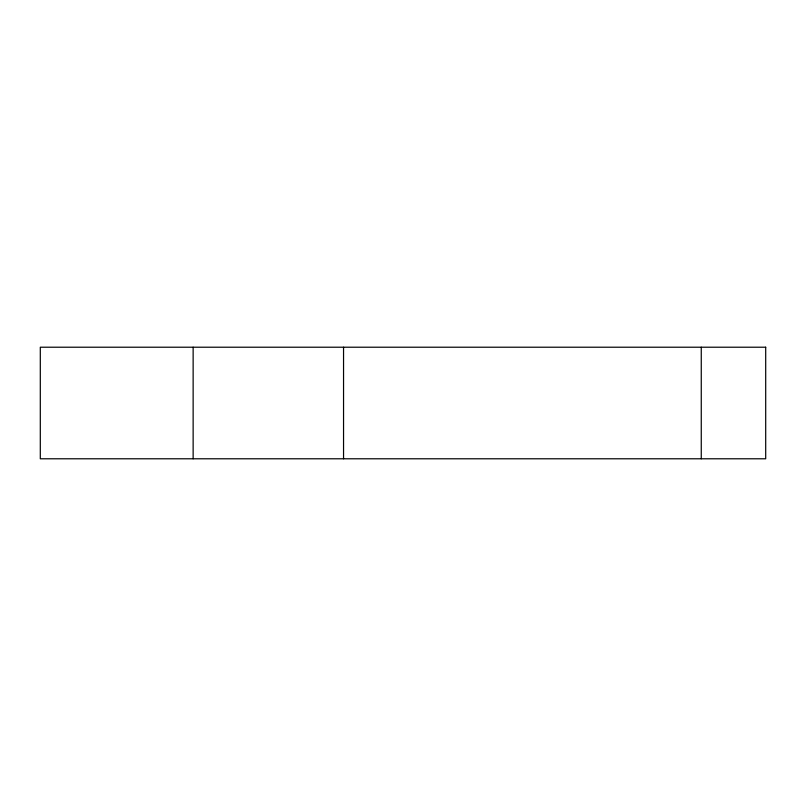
<?xml version="1.0" encoding="UTF-8"?>
<svg xmlns="http://www.w3.org/2000/svg" width="806" height="806" viewBox="0 0 806 806"><rect width="100%" height="100%" fill="white"/><g stroke="black" fill="none" stroke-linecap="round" stroke-linejoin="round"><path stroke-width="1.21" d="M701.26 347.215L701.26 458.785M343.547 347.215L343.547 458.785M193.138 347.215L193.138 458.785M765.7 347.215L40.3 347.215L40.3 458.785L765.7 458.785L765.7 347.215"/></g></svg>
